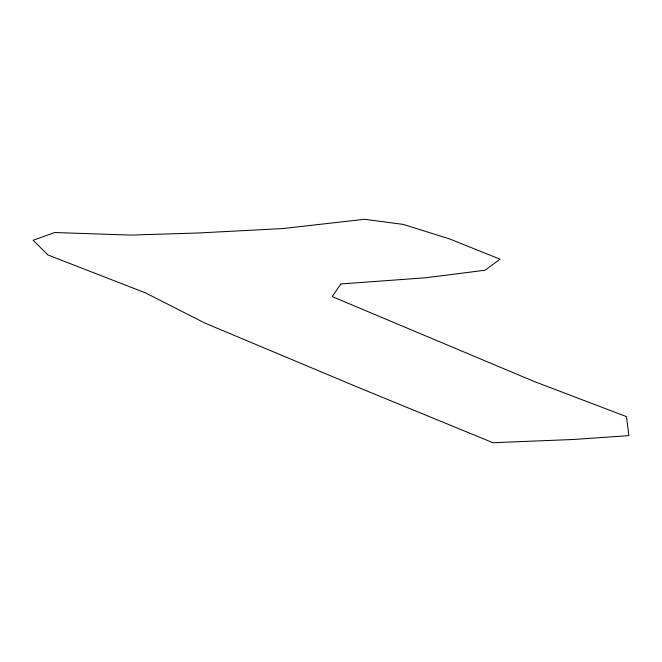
<?xml version="1.0" encoding="UTF-8"?>
<svg xmlns="http://www.w3.org/2000/svg" width="662" height="662" viewBox="0 0 662 662"><rect width="100%" height="100%" fill="white"/><g stroke="black" fill="none" stroke-linecap="round" stroke-linejoin="round"><path stroke-width="0.99" d="M340.831 283.957L332.175 296.593L533.911 381.386L626.492 416.63L628.9 435.629L572.986 439.502L492.95 442.721L358.68 387.593L205.129 323.18L145.541 292.91L47.97 254.994L33.1 240.273L54.648 232.536L131.043 235.084L199.039 232.95L282.922 228.555L364.588 219.279L403.299 224.418L449.399 238.866L500.05 259.181L485.039 270.245L425.774 277.759L340.831 283.957"/></g></svg>
